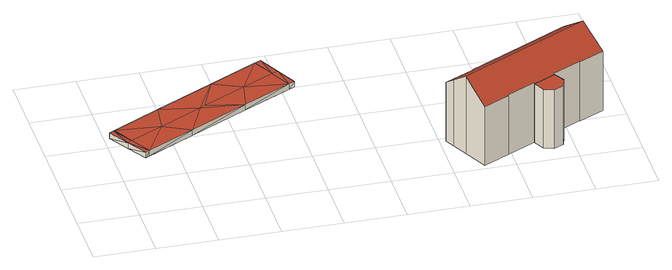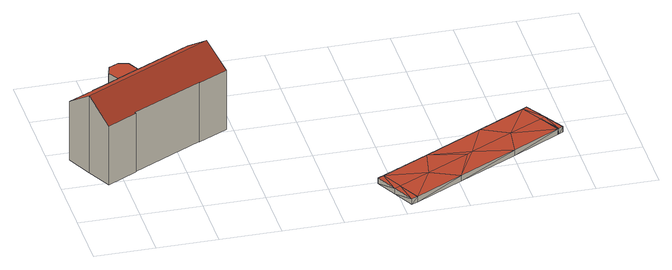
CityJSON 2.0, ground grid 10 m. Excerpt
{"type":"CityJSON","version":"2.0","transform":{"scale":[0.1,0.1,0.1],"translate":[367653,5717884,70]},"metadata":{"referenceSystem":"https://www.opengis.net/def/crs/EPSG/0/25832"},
"CityObjects":{
"building1":{"type":"Building","attributes":{"Geometrietyp2DReferenz":"2000","Gemeindeschluessel":"05562020","function":"53001_1800","roofType":"9999","measuredHeight":1},"geometry":[{"type":"MultiSurface","lod":"2","boundaries":[[[0,1,2]],[[1,3,2]],[[4,5,0]],[[5,1,0]],[[6,7,4]],[[7,5,4]],[[8,9,6]],[[9,7,6]],[[10,11,8]],[[11,9,8]],[[12,13,10]],[[13,11,10]],[[14,15,12]],[[15,13,12]],[[16,17,14]],[[17,15,14]],[[18,19,16]],[[19,17,16]],[[20,21,18]],[[21,19,18]],[[22,23,20]],[[23,21,20]],[[24,25,26]],[[26,25,22]],[[25,23,22]],[[27,24,26]],[[28,29,27]],[[29,24,27]],[[30,31,28]],[[31,29,28]],[[32,33,30]],[[33,31,30]],[[2,3,32]],[[3,33,32]],[[3,1,5]],[[3,5,34]],[[34,5,7]],[[34,7,9]],[[34,9,35]],[[35,9,11]],[[35,11,36]],[[36,11,13]],[[36,13,37]],[[37,13,38]],[[38,13,15]],[[38,15,39]],[[39,15,17]],[[39,17,19]],[[39,19,21]],[[39,21,25]],[[25,21,23]],[[25,23,24]],[[29,33,31]],[[31,33,3]],[[31,3,34]],[[31,34,35]],[[31,35,29]],[[29,35,36]],[[29,36,24]],[[24,36,37]],[[24,37,38]],[[24,38,25]],[[25,38,39]],[[40,6,4]],[[40,8,6]],[[40,41,8]],[[41,10,8]],[[41,42,10]],[[42,12,10]],[[42,43,12]],[[43,44,12]],[[44,14,12]],[[44,45,14]],[[45,16,14]],[[45,18,16]],[[45,20,18]],[[45,26,20]],[[26,22,20]],[[26,27,22]],[[28,30,32]],[[30,2,32]],[[30,40,2]],[[30,41,40]],[[30,28,41]],[[28,42,41]],[[28,27,42]],[[27,43,42]],[[27,44,43]],[[27,26,44]],[[26,45,44]],[[2,4,0]],[[2,40,4]]],"semantics":{"surfaces":[{"type":"WallSurface"},{"type":"GroundSurface"},{"type":"RoofSurface"}],"values":[0,0,0,0,0,0,0,0,0,0,0,0,0,0,0,0,0,0,0,0,0,0,0,0,0,0,0,0,0,0,0,0,0,0,1,1,1,1,1,1,1,1,1,1,1,1,1,1,1,1,1,1,1,1,1,1,1,1,1,1,1,1,1,2,2,2,2,2,2,2,2,2,2,2,2,2,2,2,2,2,2,2,2,2,2,2,2,2,2,2,2,2]}}]},
"building2":{"type":"Building","attributes":{"name":"Vogelhaus","Gemeindeschluessel":"05562020","Geometrietyp2DReferenz":"3000","function":"31001_3263"},"address":[{"country":"Germany","locality":"Herten","thoroughfareNumber":"1","thoroughfareName":"Schloßstraße"}],"children":["building2-1","building2-2"]},
"building2-1":{"type":"BuildingPart","attributes":{"roofType":"3100","measuredHeight":14.03},"parents":["building2"],"geometry":[{"type":"Solid","lod":"2","boundaries":[[[[46,47,48,49]],[[50,51,47,46]],[[52,53,51,50]],[[54,55,53,52]],[[56,57,55,54]],[[58,59,57,56]],[[60,61,59,58]],[[62,63,61,60]],[[64,65,63,62]],[[66,67,65,64]],[[68,69,67,66]],[[70,71,69,68]],[[72,73,71,70]],[[74,75,76,77]],[[78,79,75,74]],[[80,81,79,78]],[[82,83,81,80]],[[49,48,83,82]],[[60,58,56,54,52,50,46,49,62]],[[82,80,78,74,77,72,70,68,66,64,62,49]],[[47,51,53,55,57,59,61,63,65,67,69,71,73,76,75,79,81,83,48]],[[77,76,73,72]]]],"semantics":{"surfaces":[{"type":"WallSurface"},{"type":"RoofSurface"},{"type":"GroundSurface"},{"type":"ClosureSurface"}],"values":[[0,0,0,0,0,0,0,0,0,0,0,0,0,0,0,0,0,0,1,1,2,3]]}}]},
"building2-2":{"type":"BuildingPart","attributes":{"roofType":"1000","measuredHeight":10.74},"parents":["building2"],"geometry":[{"type":"Solid","lod":"2","boundaries":[[[[84,85,86,87]],[[77,76,85,84]],[[88,89,73,72]],[[90,91,89,88]],[[87,86,91,90]],[[88,72,77,84,87,90]],[[85,76,73,89,91,86]],[[72,73,76,77]]]],"semantics":{"surfaces":[{"type":"WallSurface"},{"type":"RoofSurface"},{"type":"GroundSurface"},{"type":"ClosureSurface"}],"values":[[0,0,0,0,0,1,2,3]]}}]}
},
"vertices":[
[9,227,11],[9,227,1],[29,192,11],[29,192,1],[16,231,11],[16,231,1],[17,231,11],[17,231,1],[18,232,11],[18,232,1],[97,274,11],[97,274,1],[195,326,11],[195,326,1],[275,368,11],[275,368,1],[276,368,11],[276,368,1],[286,373,11],[286,373,1],[304,337,11],[304,337,1],[322,301,11],[322,301,1],[232,255,1],[312,297,1],[312,297,11],[232,255,11],[135,204,11],[135,204,1],[56,162,11],[56,162,1],[49,158,11],[49,158,1],[36,197,1],[91,225,1],[162,263,1],[170,268,1],[242,305,1],[294,332,1],[36,197,11],[91,225,11],[162,263,11],[170,268,11],[242,305,11],[294,332,11],
[518,75,121],[518,75,1],[531,50,1],[531,50,141],[510,92,108],[510,92,1],[559,117,108],[559,117,1],[559,116,109],[559,116,1],[677,177,109],[677,177,1],[676,178,108],[676,178,1],[725,204,108],[725,204,1],[746,162,141],[746,162,1],[767,119,108],[767,119,1],[725,98,108],[725,98,1],[725,99,109],[725,99,1],[677,74,109],[677,74,1],[678,73,108],[678,73,1],[641,55,109],[641,55,1],[641,54,1],[641,54,108],[594,31,109],[594,31,1],[594,30,108],[594,30,1],[551,8,108],[551,8,1],
[651,35,108],[651,35,1],[667,30,1],[667,30,108],[688,55,108],[688,55,1],[683,38,108],[683,38,1]
]}
